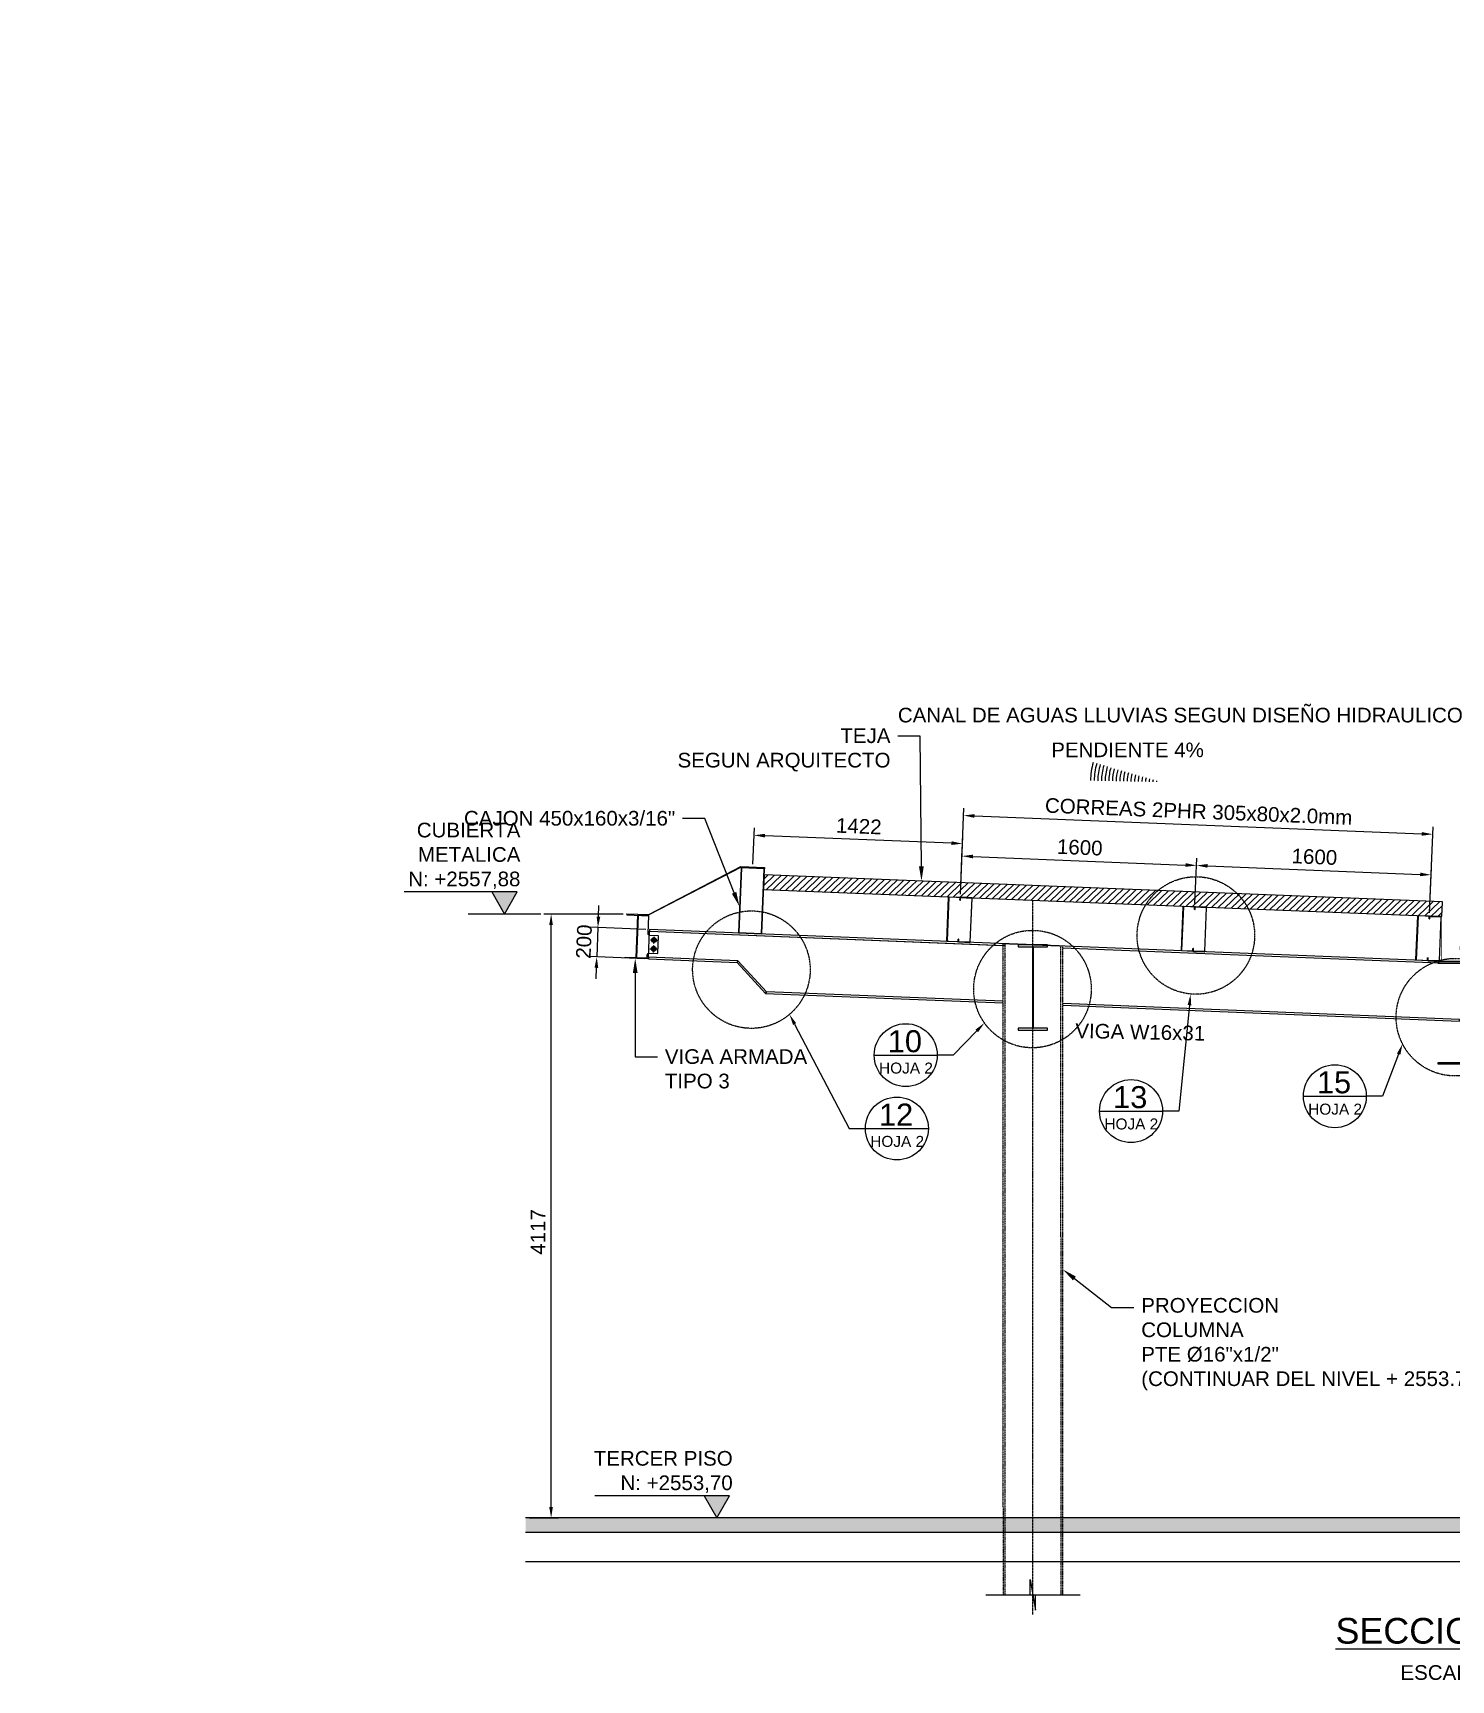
# Model space of a CAD drawing. Header units: millimetres. Extents: x -241278 to 318497, y -110515 to 29234.
# Drawn here: x -10762 to -1098, y -38600 to -27371 of the extents above; entities that cross this region are included whole.
import ezdxf
from ezdxf import colors
from ezdxf.entities.mleader import LeaderData, LeaderLine
from ezdxf.enums import TextEntityAlignment as Align
from ezdxf.math import Vec2, Vec3

# ---------------------------------------------------------------- set-up
doc = ezdxf.new("R2010")
doc.units = ezdxf.units.MM
doc.header["$LTSCALE"] = 0.1
doc.set_wipeout_variables(frame=1)
for name, pattern in [('CENTER', [2, 1.25, -0.25, 0.25, -0.25]), ('CENTERX2', [101.6, 63.5, -12.7, 12.7, -12.7]), ('HIDDENX2', [19.05, 12.7, -6.35])]:
    doc.linetypes.add(name, pattern=pattern)
for name, color, linetype in [('EE-5', 7, 'Continuous'), ('EE-CENTROS', 8, 'CENTER'), ('EE-TEXTO 1', 4, 'Continuous'), ('EE-TEXTO 2', 2, 'Continuous'), ('EE-V ARMADA TIPO 4', 223, 'Continuous'), ('SIM-2PHR 305x80x2', 4, 'Continuous'), ('SIM-ACHURADOS', 8, 'Continuous'), ('SIM-ARM 580x1-4x200x1-2', 44, 'Continuous'), ('SIM-ARM 700x3-8x300x1-2', 66, 'Continuous'), ('SIM-CANAL', 5, 'Continuous'), ('SIM-CONCRETO', 8, 'Continuous'), ('SIM-COTAS', 1, 'Continuous'), ('SIM-EJES', 8, 'CENTERX2'), ('SIM-OCULTOS', 8, 'HIDDENX2'), ('SIM-PLATINAS', 2, 'Continuous'), ('SIM-TUBO 365x160x3-16', 83, 'Continuous'), ('SIM-W16x31', 164, 'Continuous')]:
    doc.layers.add(name, color=color, linetype=linetype)
doc.styles.add('ARIAL', font='arial.ttf')
doc.styles.add('ARIAL EE', font='arial.ttf')
doc.styles.get("Standard").update_dxf_attribs({"font": 'arial.ttf'})
doc.dimstyles.new('EE 1_STANDAR', dxfattribs={"dimtxt": 2, "dimasz": 1.5, "dimexe": 1, "dimexo": 0.5, "dimgap": 0.8, "dimtad": 1, "dimdec": 0, "dimdsep": 46, "dimtxsty": 'Standard', "dimcen": 0.09, "dimclrd": 256, "dimclre": 256, "dimclrt": 2, "dimadec": 0, "dimazin": 0, "dimtfac": 1, "dimtdec": 0, "dimtix": 1, "dimtmove": 0, "dimatfit": 2, "dimfxl": 1, "dimtolj": 1, "dimlwd": -1, "dimlwe": -1, "dimarcsym": 1})

# ---------------------------------------------------------------- blocks, each defined once
blk = doc.blocks.new('*D37')
at = {"layer": 'SIM-COTAS', "transparency": 16777216}
for p, q in [((-6740, -33378), (-7281, -33378)), ((-7231, -37420), (-7231, -33453)), ((-7380, -37495), (-7181, -37495))]:
    blk.add_line(p, q, dxfattribs=at)
for points in [[(-7244, -33453), (-7219, -33453), (-7231, -33378)], [(-7244, -37420), (-7219, -37420), (-7231, -37495)]]:
    blk.add_solid(points, dxfattribs=at)
at = {"layer": 'SIM-COTAS', "color": 2, "transparency": 16777216, "insert": (-7321, -35545), "char_height": 100, "attachment_point": 5, "rotation": 90}
blk.add_mtext('\\A1;4117', dxfattribs=at)
blk = doc.blocks.new('*D38')
at = {"layer": 'SIM-COTAS', "transparency": 16777216}
for p, q in [((-4441, -33242), (-4429, -32933)), ((-4356, -32986), (-2907, -33044)), ((-2843, -33307), (-2830, -32997))]:
    blk.add_line(p, q, dxfattribs=at)
for points in [[(-4356, -32973), (-4357, -32998), (-4431, -32983)], [(-2907, -33031), (-2908, -33056), (-2832, -33047)]]:
    blk.add_solid(points, dxfattribs=at)
at = {"layer": 'SIM-COTAS', "color": 2, "transparency": 16777216, "insert": (-3628, -32924), "char_height": 100, "attachment_point": 5, "rotation": 357.7094}
blk.add_mtext('\\A1;1600', dxfattribs=at)
blk = doc.blocks.new('*D39')
at = {"layer": 'SIM-COTAS', "transparency": 16777216}
for p, q in [((-2843, -33307), (-2830, -32997)), ((-2757, -33050), (-1309, -33108)), ((-1244, -33370), (-1232, -33061))]:
    blk.add_line(p, q, dxfattribs=at)
for points in [[(-2757, -33037), (-2758, -33062), (-2832, -33047)], [(-1308, -33095), (-1309, -33120), (-1234, -33111)]]:
    blk.add_solid(points, dxfattribs=at)
at = {"layer": 'SIM-COTAS', "color": 2, "transparency": 16777216, "insert": (-2029, -32988), "char_height": 100, "attachment_point": 5, "rotation": 357.7094}
blk.add_mtext('\\A1;1600', dxfattribs=at)
blk = doc.blocks.new('*D40')
at = {"layer": 'SIM-COTAS', "transparency": 16777216}
for p, q in [((-4441, -33243), (-4418, -32656)), ((-4345, -32709), (-1298, -32831)), ((-1244, -33370), (-1221, -32784))]:
    blk.add_line(p, q, dxfattribs=at)
for points in [[(-4345, -32697), (-4346, -32722), (-4420, -32706)], [(-1297, -32819), (-1298, -32844), (-1223, -32834)]]:
    blk.add_solid(points, dxfattribs=at)
at = {"layer": 'SIM-COTAS', "color": 2, "transparency": 16777216, "insert": (-2818, -32679), "char_height": 100, "attachment_point": 5, "rotation": 357.7094}
blk.add_mtext('\\A1;CORREAS 2PHR 305x80x2.0mm', dxfattribs=at)
blk = doc.blocks.new('*D45')
at = {"layer": 'SIM-COTAS', "color": 2, "transparency": 16777216, "insert": (-3216, -34183), "char_height": 100, "attachment_point": 5, "rotation": 358.8542}
blk.add_mtext('\\A1;VIGA W16x31', dxfattribs=at)
blk = doc.blocks.new('*D47')
at = {"layer": 'SIM-COTAS', "transparency": 16777216}
for p, q in [((-6909, -33395), (-6906, -33320)), ((-6585, -33483), (-6962, -33468)), ((-6912, -33470), (-6920, -33670)), ((-6593, -33683), (-6970, -33668)), ((-6923, -33745), (-6926, -33820))]:
    blk.add_line(p, q, dxfattribs=at)
for points in [[(-6921, -33395), (-6896, -33396), (-6912, -33470)], [(-6935, -33744), (-6910, -33745), (-6920, -33670)]]:
    blk.add_solid(points, dxfattribs=at)
at = {"layer": 'SIM-COTAS', "color": 2, "transparency": 16777216, "insert": (-7007, -33566), "char_height": 100, "attachment_point": 5, "rotation": 87.7094}
blk.add_mtext('\\A1;200', dxfattribs=at)
blk = doc.blocks.new('SIM-PENDIENTE')
for radius in [9.5, 9, 8.5, 8, 7.5, 7, 6.5, 6, 5.5, 5, 4.5, 4, 3.5, 3, 2.5, 2, 1.5, 1, 0.5]:
    blk.add_arc((0, 0), radius, 165, 180)
blk = doc.blocks.new('TÍTULO')
at = {"layer": 'EE-TEXTO 1', "style": 'ARIAL EE'}
blk.add_attdef('%%UTÍTULO', text='', height=3.5, dxfattribs=at).set_placement((0, 0), align=Align.MIDDLE_CENTER)
at = {"layer": 'EE-TEXTO 2', "style": 'ARIAL EE'}
for tag, p in [('SUBTÍTULO', (0, -4.24)), ('ESCALA', (0, -5.71))]:
    blk.add_attdef(tag, text='', height=2, dxfattribs=at).set_placement(p, align=Align.MIDDLE_CENTER)
blk = doc.blocks.new('*D75')
at = {"layer": 'SIM-COTAS', "transparency": 16777216}
for p, q in [((-5856, -33037), (-5846, -32791)), ((-4503, -32895), (-5773, -32844)), ((-4441, -33242), (-4426, -32848))]:
    blk.add_line(p, q, dxfattribs=at)
for points in [[(-5773, -32831), (-5774, -32856), (-5848, -32841)], [(-4502, -32882), (-4503, -32907), (-4428, -32898)]]:
    blk.add_solid(points, dxfattribs=at)
at = {"layer": 'SIM-COTAS', "color": 2, "transparency": 16777216, "insert": (-5134, -32779), "char_height": 100, "attachment_point": 5, "rotation": 357.7094}
blk.add_mtext('\\A1;1422', dxfattribs=at)
blk = doc.blocks.new('ITEM DETALLE')
at = {"color": 7, "transparency": 16777216}
blk.add_wipeout([(0, 4.29), (-0.84, 4.2), (-1.64, 3.96), (-2.38, 3.56), (-3.03, 3.03), (-3.56, 2.38), (-3.96, 1.64), (-4.2, 0.84), (-4.29, 0), (-4.2, -0.84), (-3.96, -1.64), (-3.56, -2.38), (-3.03, -3.03), (-2.38, -3.56), (-1.64, -3.96), (-0.84, -4.2), (0, -4.29), (0.84, -4.2), (1.64, -3.96), (2.38, -3.56), (3.03, -3.03), (3.56, -2.38), (3.96, -1.64), (4.2, -0.84), (4.29, 0), (4.2, 0.84), (3.96, 1.64), (3.56, 2.38), (3.03, 3.03), (2.38, 3.56), (1.64, 3.96), (0.84, 4.2)], dxfattribs=at)
at = {"layer": 'EE-5', "color": 7, "transparency": 16777216}
blk.add_line((-4.29, 0), (4.29, 0), dxfattribs=at)
blk.add_circle((0, 0), 4.29, dxfattribs=at)
at = {"layer": 'EE-TEXTO 1', "color": 4, "transparency": 16777216, "style": 'ARIAL EE'}
blk.add_attdef('X', text='', height=3, dxfattribs=at).set_placement((-0.11, 1.9), align=Align.MIDDLE_CENTER)
at = {"layer": 'EE-TEXTO 2', "color": 2, "transparency": 16777216, "style": 'ARIAL EE'}
blk.add_attdef('###', text='', height=1.5, dxfattribs=at).set_placement((0.04, -1.76), align=Align.MIDDLE_CENTER)
blk = doc.blocks.new('*D598')
at = {"layer": 'SIM-COTAS', "color": 2, "transparency": 16777216, "insert": (19567, 3063), "char_height": 200, "attachment_point": 5, "rotation": 7.6305, "bg_fill": 3, "box_fill_scale": 1.1, "bg_fill_color": 256, "bg_fill_true_color": 13158600, "bg_fill_transparency": 0}
blk.add_mtext('\\A1;60196', dxfattribs=at)

msp = doc.modelspace()

# ---------------------------------------------------------------- hatches: boundary and pattern name
at = {"layer": 'SIM-ACHURADOS'}
h = msp.add_hatch(dxfattribs=at)
h.set_pattern_fill('ANSI31', color=256, scale=10, angle=-1.14482)
h.set_pattern_definition([(43.85518, (681.258, -27.6), (-21.997606, 22.894712), [])])
h.paths.add_polyline_path([(-5782.8, -33209.8), (-1159.8, -33395), (-1155.7, -33295.1), (-5778.7, -33109.9)])
at = {"layer": 'SIM-CONCRETO'}
h = msp.add_hatch(dxfattribs=at)
h.set_pattern_fill('AR-CONC', color=256)
h.paths.add_polyline_path([(4613.1, -37594.5), (-7405.5, -37594.5), (-7405.5, -37494.5), (4613.1, -37494.5)])
at = {"layer": 'SIM-COTAS'}
h = msp.add_hatch(color=256, dxfattribs=at)
h.dxf.hatch_style = 1
h.paths.add_polyline_path([(-7548.7, -33377.8), (-7461.7, -33227.1), (-7635.7, -33227.1)])
h = msp.add_hatch(color=256, dxfattribs=at)
h.dxf.hatch_style = 1
h.paths.add_polyline_path([(-6102, -37494.5), (-6015, -37343.8), (-6189, -37343.8)])

# ---------------------------------------------------------------- linework, layer by layer
for points in [[(-5782.8, -33209.8), (-1159.8, -33395), (-1155.7, -33295.1), (-5778.7, -33109.9)], [(-6538.2, -33568.5), (-6545.4, -33554.8), (-6537.1, -33541.6), (-6521.5, -33542.2), (-6514.3, -33556), (-6522.6, -33569.2)], [(-6540.6, -33628.5), (-6547.8, -33614.7), (-6539.5, -33601.5), (-6523.9, -33602.2), (-6516.7, -33616), (-6525, -33629.1)]]:
    msp.add_lwpolyline(points, close=True)
for centre, radius in [((-6529.9, -33555.4), 16.7), ((-6529.9, -33555.4), 13.5), ((-6529.9, -33555.4), 6.44), ((-6532.2, -33615.3), 16.7), ((-6532.2, -33615.3), 13.5), ((-6532.2, -33615.3), 6.44)]:
    msp.add_circle(centre, radius)
for centre in [(-6529.9, -33555.4), (-6532.2, -33615.3)]:
    msp.add_arc(centre, 7.94, 342.70942, 282.70942)
at = {"layer": 'EE-CENTROS'}
for p, q in [((-6554.8, -33554.4), (-6504.9, -33556.4)), ((-6530.8, -33580.4), (-6528.9, -33530.4)), ((-6557.2, -33614.3), (-6507.3, -33616.3)), ((-6533.2, -33640.3), (-6531.2, -33590.3))]:
    msp.add_line(p, q, dxfattribs=at)
at = {"layer": 'EE-V ARMADA TIPO 4'}
for points in [[(-6565, -33383.8), (-6714.9, -33377.8), (-6715.1, -33383.8), (-6565.3, -33389.8)], [(-6637.2, -33387), (-6643.2, -33386.7), (-6654.7, -33674.5), (-6648.7, -33674.7)], [(-6577, -33683.6), (-6726.9, -33677.6), (-6726.7, -33671.6), (-6576.8, -33677.6)]]:
    msp.add_lwpolyline(points, close=True, dxfattribs=at)
at = {"layer": 'SIM-2PHR 305x80x2'}
for points in [[(-4443.1, -33283.5), (-4445.1, -33283.4), (-4444.4, -33267.5, 0.4142136), (-4446.3, -33265.4), (-4518.3, -33262.4, 0.4142136), (-4520.4, -33264.3), (-4532.7, -33561.1, 0.4142136), (-4530.8, -33563.1), (-4458.8, -33566.1, 0.4142136), (-4456.7, -33564.2), (-4456.1, -33548.2), (-4454.1, -33548.3), (-4454.7, -33564.3, -0.4142136), (-4458.9, -33568.1), (-4530.8, -33565.1, -0.4142136), (-4534.7, -33561), (-4522.4, -33264.2, -0.4142136), (-4518.2, -33260.4), (-4446.3, -33263.4, -0.4142136), (-4442.4, -33267.5), (-4443.1, -33283.5)], [(-4443.1, -33283.5), (-4441.1, -33283.6), (-4440.4, -33267.6, -0.4142136), (-4438.3, -33265.7), (-4366.4, -33268.7, -0.4142136), (-4364.5, -33270.8), (-4376.8, -33567.5, -0.4142136), (-4378.9, -33569.4), (-4450.8, -33566.5, -0.4142136), (-4452.7, -33564.4), (-4452.1, -33548.4), (-4454.1, -33548.3), (-4454.7, -33564.3, 0.4142136), (-4450.9, -33568.5), (-4379, -33571.4, 0.4142136), (-4374.8, -33567.6), (-4362.5, -33270.9, 0.4142136), (-4366.3, -33266.7), (-4438.3, -33263.7, 0.4142136), (-4442.4, -33267.5), (-4443.1, -33283.5)], [(-2844.4, -33347.5), (-2846.4, -33347.4), (-2845.7, -33331.4, 0.4142136), (-2847.6, -33329.3), (-2919.6, -33326.3, 0.4142136), (-2921.6, -33328.3), (-2933.9, -33625, 0.4142136), (-2932, -33627.1), (-2860.1, -33630.1, 0.4142136), (-2858, -33628.2), (-2857.3, -33612.2), (-2855.3, -33612.3), (-2856, -33628.2, -0.4142136), (-2860.2, -33632.1), (-2932.1, -33629.1, -0.4142136), (-2935.9, -33624.9), (-2923.6, -33328.2, -0.4142136), (-2919.5, -33324.3), (-2847.5, -33327.3, -0.4142136), (-2843.7, -33331.5), (-2844.4, -33347.5)], [(-2844.4, -33347.5), (-2842.4, -33347.6), (-2841.7, -33331.6, -0.4142136), (-2839.6, -33329.7), (-2767.7, -33332.6, -0.4142136), (-2765.8, -33334.7), (-2778.1, -33631.5, -0.4142136), (-2780.2, -33633.4), (-2852.1, -33630.4, -0.4142136), (-2854, -33628.3), (-2853.4, -33612.3), (-2855.3, -33612.3), (-2856, -33628.2, 0.4142136), (-2852.2, -33632.4), (-2780.2, -33635.4, 0.4142136), (-2776.1, -33631.6), (-2763.8, -33334.8, 0.4142136), (-2767.6, -33330.6), (-2839.5, -33327.7, 0.4142136), (-2843.7, -33331.5), (-2844.4, -33347.5)], [(-1245.7, -33411.4), (-1247.7, -33411.3), (-1247, -33395.4, 0.4142136), (-1248.9, -33393.3), (-1320.9, -33390.3, 0.4142136), (-1322.9, -33392.2), (-1335.2, -33689, 0.4142136), (-1333.3, -33691), (-1261.4, -33694, 0.4142136), (-1259.3, -33692.1), (-1258.6, -33676.1), (-1256.7, -33676.2), (-1257.3, -33692.2, -0.4142136), (-1261.5, -33696), (-1333.4, -33693, -0.4142136), (-1337.2, -33688.9), (-1324.9, -33392.1, -0.4142136), (-1320.8, -33388.3), (-1248.8, -33391.3, -0.4142136), (-1245, -33395.4), (-1245.7, -33411.4)], [(-1245.7, -33411.4), (-1243.7, -33411.5), (-1243, -33395.5, -0.4142136), (-1240.9, -33393.6), (-1169, -33396.6, -0.4142136), (-1167.1, -33398.7), (-1179.4, -33695.4, -0.4142136), (-1181.5, -33697.3), (-1253.4, -33694.3, -0.4142136), (-1255.3, -33692.3), (-1254.7, -33676.3), (-1256.7, -33676.2), (-1257.3, -33692.2, 0.4142136), (-1253.5, -33696.3), (-1181.5, -33699.3, 0.4142136), (-1177.4, -33695.5), (-1165.1, -33398.8, 0.4142136), (-1168.9, -33394.6), (-1240.8, -33391.6, 0.4142136), (-1245, -33395.4), (-1245.7, -33411.4)]]:
    msp.add_lwpolyline(points, format="xyb", dxfattribs=at)
at = {"layer": 'SIM-ARM 580x1-4x200x1-2'}
for points in [[(-4047.7, -33601.3), (-3847.7, -33601.3), (-3847.7, -33588.6), (-4047.7, -33588.6)], [(-3950.7, -34155.9), (-3944.7, -34155.9), (-3944.7, -33601.3), (-3950.7, -33601.3)], [(-4047.7, -34168.6), (-3847.7, -34168.6), (-3847.7, -34155.9), (-4047.7, -34155.9)]]:
    msp.add_lwpolyline(points, close=True, dxfattribs=at)
at = {"layer": 'SIM-ARM 700x3-8x300x1-2'}
for points in [[(-1185.7, -33702.2), (-885.7, -33702.2), (-885.7, -33714.9), (-1185.7, -33714.9)], [(-1185.7, -34389.5), (-885.7, -34389.5), (-885.7, -34402.2), (-1185.7, -34402.2)]]:
    msp.add_lwpolyline(points, close=True, dxfattribs=at)
at = {"layer": 'SIM-CANAL', "const_width": 5}
msp.add_lwpolyline([(-1240.8, -33391.6), (-1164.9, -33394.8), (-1165.1, -33698.3), (-906.3, -33698.3), (-906.3, -33398), (-830.4, -33391.6)], dxfattribs=at)
at = {"layer": 'SIM-CONCRETO'}
for p, q in [((4613.1, -37494.5), (-7405.5, -37494.5)), ((4613.1, -37594.5), (-7405.5, -37594.5)), ((4613.1, -37794.5), (-7405.5, -37794.5))]:
    msp.add_line(p, q, dxfattribs=at)
at = {"layer": 'SIM-COTAS'}
msp.add_line((-7301.3, -33377.8), (-7796.1, -33377.8), dxfattribs=at)
for points in [[(-7635.7, -33227.1), (-8233.3, -33227.1)], [(-6189, -37343.8), (-6932.7, -37343.8)], [(-4269.4, -38019.8), (-3965.9, -38019.8), (-3965.9, -37915.5), (-3929.5, -38124.1), (-3929.5, -38019.8), (-3626, -38019.8)]]:
    msp.add_lwpolyline(points, dxfattribs=at)
for points in [[(-7548.7, -33377.8), (-7461.7, -33227.1), (-7635.7, -33227.1)], [(-6102, -37494.5), (-6015, -37343.8), (-6189, -37343.8)]]:
    msp.add_lwpolyline(points, close=True, dxfattribs=at)
at = {"layer": 'SIM-EJES'}
msp.add_line((-3947.7, -38154), (-3947.7, -33287.3), dxfattribs=at)
at = {"layer": 'SIM-OCULTOS'}
for points in [[(-3743.4, -33596.8), (-4152, -33580.4), (-4151.4, -38019.8), (-3743.4, -38019.8)], [(-3756.3, -33596.3), (-4139.3, -33580.9), (-4138.7, -38019.8), (-3756.1, -38019.8)]]:
    msp.add_lwpolyline(points, close=True, dxfattribs=at)
for centre in [(-2837.1, -33524), (-5866.1, -33756.9)]:
    msp.add_circle(centre, 400.5, dxfattribs=at)
at = {"layer": 'SIM-PLATINAS'}
msp.add_lwpolyline([(-6714.9, -33377.8), (-6714.8, -33375.8), (-6565.2, -33381.8), (-5938.3, -33054.7), (-5777, -33060.9), (-5777, -33065), (-5936.9, -33058.6), (-6565, -33383.8), (-6714.9, -33377.8)], dxfattribs=at)
msp.add_lwpolyline([(-6575.9, -33655.6, -0.4142136), (-6563.4, -33644.1), (-6503.5, -33646.5), (-6498.7, -33526.6), (-6558.6, -33524.2, -0.4142136), (-6570.1, -33511.7), (-6565.3, -33389.8), (-6637.2, -33387), (-6648.7, -33674.7), (-6576.8, -33677.6)], format="xyb", close=True, dxfattribs=at)
at = {"layer": 'SIM-TUBO 365x160x3-16'}
for points in [[(-5954.9, -33503.5), (-5950.2, -33503.7), (-5932.4, -33063.5), (-5937, -33063.3)], [(-5936.9, -33058.6), (-5777, -33065), (-5777.2, -33069.7), (-5937.1, -33063.3)], [(-5799.7, -33509.8), (-5795, -33510), (-5777.2, -33069.7), (-5781.9, -33069.5)], [(-5954.9, -33503.5), (-5795, -33510), (-5795.2, -33514.7), (-5955.1, -33508.2)]]:
    msp.add_lwpolyline(points, close=True, dxfattribs=at)
at = {"layer": 'SIM-W16x31'}
for points in [[(-4151.9, -33972.5), (-5764.2, -33908.1), (-5958, -33697.1), (-6567.7, -33672.8), (-6560.6, -33495.3), (-4142.3, -33592)], [(-3743.4, -33608), (-1178, -33710.6), (-1177.5, -33699.4), (-6560.2, -33484.1), (-6560.6, -33495.3), (-4152, -33592)], [(-4151.9, -33972.5), (-5764.2, -33908.1), (-5769.3, -33919.1), (-4151.9, -33983.8)], [(-3743.4, -34000.1), (-1040.4, -34108.2), (-1040.2, -34097), (-3743.4, -33988.9)]]:
    msp.add_lwpolyline(points, dxfattribs=at)
for points in [[(-5958, -33697.1), (-6567.7, -33672.8), (-6568.2, -33683.9), (-5963.1, -33708.1)], [(-5764.2, -33908.1), (-5958, -33697.1), (-5963.1, -33708.1), (-5769.3, -33919.1)]]:
    msp.add_lwpolyline(points, close=True, dxfattribs=at)

# ---------------------------------------------------------------- block references
at = {"layer": 'SIM-COTAS', "xscale": 50.00000000000001, "yscale": 50.00000000000001, "zscale": 50.00000000000001, "rotation": 358.8694355346786}
msp.add_blockref('SIM-PENDIENTE', (-3080.6, -32477.3), dxfattribs=at)
at = {"layer": 'SIM-COTAS'}
ref = msp.add_blockref('TÍTULO', (-996, -38527), dxfattribs=dict(at, xscale=50, yscale=50, zscale=50))
ref.add_attrib('ESCALA1:100', 'ESCALA 1:50', dxfattribs={"layer": 'EE-TEXTO 2', "height": 100, "style": 'ARIAL EE'}).set_placement((-1011.9, -38598.8), align=Align.CENTER)
ref.add_attrib('%%UVISTAENPLANTA', '%%USECCION A - A', dxfattribs={"layer": 'EE-TEXTO 1', "height": 175, "style": 'ARIAL EE'}).set_placement((-1023.1, -38352), align=Align.CENTER)

# ---------------------------------------------------------------- texts
at = {"layer": 'SIM-COTAS', "color": 2, "char_height": 100, "style": 'ARIAL'}
for s, insert, width, attachment_point in [('\\A1;PENDIENTE 4%', (-3822.7, -32309.5), 2518.001, 7), ('\\A1;CUBIERTA METALICA\\PN: +2557,88', (-7440.2, -33207.3), 1214.801, 9), ('\\A1;TERCER PISO\\PN: +2553,70', (-5993.5, -37323.9), 1163.76, 9)]:
    msp.add_mtext(s, dxfattribs=dict(at, insert=insert, width=width, attachment_point=attachment_point))

# ---------------------------------------------------------------- dimensions: what is measured, and where the dimension line sits
at = {"layer": 'SIM-COTAS'}
dim = msp.add_linear_dim(base=(-1222.6, -32834.3), p1=(-4442.4, -33267.5), p2=(-1245, -33395.4), angle=357.70942, text='CORREAS 2PHR 305x80x2.0mm', dimstyle='EE 1_STANDAR', dxfattribs=at)
dim.commit()
dim.dimension.update_dxf_attribs({"geometry": '*D40', "text_midpoint": (-2821.6, -32770.3), "dimtype": 160})
for base, p1, p2, picture, middle in [((-5848.1, -32840.9), (-4442.4, -33267.4), (-5857, -33061.8), '*D75', (-5134.3, -32779.1)), ((-2832.3, -33046.5), (-4442.4, -33267.4), (-2843.7, -33331.5), '*D38', (-3628, -32923.5)), ((-1233.6, -33110.5), (-2843.7, -33331.5), (-1245, -33395.4), '*D39', (-2029.3, -32987.6))]:
    dim = msp.add_linear_dim(base=base, p1=p1, p2=p2, angle=357.70942, dimstyle='EE 1_STANDAR', dxfattribs=at)
    dim.commit()
    dim.dimension.update_dxf_attribs({"geometry": picture, "text_midpoint": middle})
for base, p1, p2, angle, picture, middle, dimtype in [((-6919.7, -33669.9), (-6560.2, -33484.1), (-6568.2, -33683.9), 267.70942, '*D47', (-6915.7, -33570), 161), ((-7231.1, -33377.8), (-7405.5, -37494.5), (-6714.9, -33377.8), 90, '*D37', (-7231.1, -35544.5), 160)]:
    dim = msp.add_linear_dim(base=base, p1=p1, p2=p2, angle=angle, dimstyle='EE 1_STANDAR', dxfattribs=at)
    dim.commit()
    dim.dimension.update_dxf_attribs({"geometry": picture, "text_midpoint": middle, "dimtype": dimtype})
dim = msp.add_linear_dim(base=(-6583.8, -34207.4), p1=(-1185.7, -33702.2), p2=(-6571.5, -33594.5), angle=178.85424, text='VIGA W16x31', dimstyle='EE 1_STANDAR', override={"dimse1": 1, "dimse2": 1, "dimsd1": 1, "dimsd2": 1}, dxfattribs=at)
dim.commit()
dim.dimension.update_dxf_attribs({"geometry": '*D45', "text_midpoint": (-3217.6, -34274.8), "dimtype": 161})

# ---------------------------------------------------------------- leaders
at = {"layer": 'SIM-COTAS', "linetype": 'Continuous'}
ml = msp.add_multileader_mtext('Standard', dxfattribs=at)
ml.set_content('\\A1;{\\C2;TEJA\\PSEGUN ARQUITECTO}', color=256)
ml.set_leader_properties()
ml.build(insert=Vec2(0, 0))
ml.multileader.update_dxf_attribs({"dogleg_length": 0.0025, "arrow_head_size": 100, "scale": 50})
ctx = ml.context
ctx.base_point, ctx.scale, ctx.char_height, ctx.arrow_head_size, ctx.landing_gap_size, ctx.plane_origin, ctx.plane_x_axis, ctx.plane_y_axis = Vec3(-16865.2, -32000.4), 50, 100, 100, 50, Vec3(-35220.7, -34388.4), Vec3(0.9997984, 0.0200776), Vec3(-0.0200776, 0.9997984)
notes = []
notes.append((ctx, [(0, (1, 1, 0), (-17017, -32003.4), (0.9997984, 0.0200776), 151.8, [(0, [(-17568.2, -33086.7)], 0, [])])]))
ctx.mtext.insert, ctx.mtext.text_direction, ctx.mtext.rotation, ctx.mtext.width, ctx.mtext.defined_height, ctx.mtext.flow_direction = Vec3(-16816.3, -31945.5), Vec3(0.9997984, 0.0200776), 0.0200789, 1310.826, 411.1, 5
ml = msp.add_multileader_mtext('Standard', dxfattribs=at)
ml.set_content('\\A1;{\\C2;TEJA\\PSEGUN ARQUITECTO}', color=256)
ml.set_leader_properties()
ml.build(insert=Vec2(0, 0))
ml.multileader.update_dxf_attribs({"dogleg_length": 0.0025, "arrow_head_size": 100, "scale": 50})
ctx = ml.context
ctx.base_point, ctx.scale, ctx.char_height, ctx.arrow_head_size, ctx.landing_gap_size, ctx.plane_origin = Vec3(11372.5, -31673), 50, 100, 100, 50, Vec3(30775.3, -33692)
ctx.text_align_type = 2
notes.append((ctx, [(0, (1, 1, 0), (12533.9, -31673), (-1, 0), 151.8, [(0, [(12533.9, -32733.5)], 0, [])])]))
ctx.mtext.insert, ctx.mtext.rotation, ctx.mtext.width, ctx.mtext.defined_height, ctx.mtext.alignment, ctx.mtext.flow_direction = Vec3(12332.1, -31619.1), 6.2831853, 1310.826, 411.1, 3, 5
ml = msp.add_multileader_mtext('Standard', dxfattribs=at)
ml.set_content('\\A1;{\\C2;CANAL DE AGUAS LLUVIAS SEGUN DISEÑO HIDRAULICO}', color=256)
ml.set_leader_properties()
ml.build(insert=Vec2(0, 0))
ml.multileader.update_dxf_attribs({"dogleg_length": 0.0025, "arrow_head_size": 100, "scale": 50})
ctx = ml.context
ctx.base_point, ctx.scale, ctx.char_height, ctx.arrow_head_size, ctx.landing_gap_size, ctx.plane_origin = Vec3(-2486.9, -32022.4), 50, 100, 100, 50, Vec3(16841.5, -34649.4)
ctx.text_align_type = 2
notes.append((ctx, [(0, (1, 1, 0), (-816.1, -32022.4), (-1, 0), 151.8, [(0, [(-1035.7, -33698.3)], 0, [])])]))
ctx.mtext.insert, ctx.mtext.rotation, ctx.mtext.width, ctx.mtext.defined_height, ctx.mtext.alignment, ctx.mtext.flow_direction = Vec3(-1017.9, -31971.6), 6.2831853, 1471.795, 542.5, 3, 5
ml = msp.add_multileader_mtext('Standard', dxfattribs=at)
ml.set_content('\\A1;{\\C2;PROYECCION\\PCANAL DE AGUAS LLUVIAS SEGUN DISEÑO HIDRAULICO}', color=256)
ml.set_leader_properties()
ml.build(insert=Vec2(0, 0))
ml.multileader.update_dxf_attribs({"dogleg_length": 0.0025, "arrow_head_size": 100, "scale": 50})
ctx = ml.context
ctx.base_point, ctx.scale, ctx.char_height, ctx.arrow_head_size, ctx.landing_gap_size, ctx.plane_origin = Vec3(25254.2, -32022.4), 50, 100, 100, 50, Vec3(44582.6, -34649.4)
ctx.text_align_type = 2
notes.append((ctx, [(0, (1, 1, 0), (26925, -32022.4), (-1, 0), 151.8, [(0, [(26705.4, -33698.3)], 0, [])])]))
ctx.mtext.insert, ctx.mtext.rotation, ctx.mtext.width, ctx.mtext.defined_height, ctx.mtext.alignment, ctx.mtext.flow_direction = Vec3(26723.2, -31971.6), 6.2831853, 1471.795, 542.5, 3, 5
ml = msp.add_multileader_mtext('Standard', dxfattribs=at)
ml.set_content('\\A1;{\\C2;TEJA\\PSEGUN ARQUITECTO}', color=256)
ml.set_leader_properties()
ml.build(insert=Vec2(0, 0))
ml.multileader.update_dxf_attribs({"dogleg_length": 0.0025, "arrow_head_size": 100, "scale": 50})
ctx = ml.context
ctx.base_point, ctx.scale, ctx.char_height, ctx.arrow_head_size, ctx.landing_gap_size, ctx.plane_origin = Vec3(-5877.7, -32166), 50, 100, 100, 50, Vec3(13531.5, -34185)
ctx.text_align_type = 2
notes.append((ctx, [(0, (1, 1, 0), (-4716.4, -32166), (-1, 0), 151.8, [(0, [(-4706.9, -33152.8)], 0, [])])]))
ctx.mtext.insert, ctx.mtext.rotation, ctx.mtext.width, ctx.mtext.defined_height, ctx.mtext.alignment, ctx.mtext.flow_direction = Vec3(-4918.2, -32112.1), 6.2831853, 1310.826, 411.1, 3, 5
ml = msp.add_multileader_mtext('Standard', dxfattribs=at)
ml.set_content('\\A1;{\\C2;CAJON 450x160x3/16"}', color=256)
ml.set_leader_properties()
ml.build(insert=Vec2(0, 0))
ml.multileader.update_dxf_attribs({"dogleg_length": 0.0025, "arrow_head_size": 100, "scale": 50})
ctx = ml.context
ctx.base_point, ctx.scale, ctx.char_height, ctx.arrow_head_size, ctx.landing_gap_size, ctx.plane_origin = Vec3(9822.9, -32205.1), 50, 100, 100, 50, Vec3(29092.3, -33854.6)
ctx.text_align_type = 2
notes.append((ctx, [(0, (1, 1, 0), (10993.8, -32205.1), (-1, 0), 151.8, [(0, [(11215.1, -32903.5)], 0, [])])]))
ctx.mtext.insert, ctx.mtext.rotation, ctx.mtext.width, ctx.mtext.defined_height, ctx.mtext.alignment, ctx.mtext.flow_direction = Vec3(10792, -32154.2), 6.2831853, 1310.826, 411.1, 3, 5
ml = msp.add_multileader_mtext('Standard', dxfattribs=at)
ml.set_content('\\A1;{\\C2;CAJON 450x160x3/16"}', color=256)
ml.set_leader_properties()
ml.build(insert=Vec2(0, 0))
ml.multileader.update_dxf_attribs({"dogleg_length": 0.0025, "arrow_head_size": 100, "scale": 50})
ctx = ml.context
ctx.base_point, ctx.scale, ctx.char_height, ctx.arrow_head_size, ctx.landing_gap_size, ctx.plane_origin = Vec3(-13864.2, -32487.3), 50, 100, 100, 50, Vec3(-32039.9, -34226.8)
notes.append((ctx, [(0, (1, 1, 0), (-14016, -32487.3), (1, 0), 151.8, [(0, [(-14251.9, -32993)], 0, [])])]))
ctx.mtext.insert, ctx.mtext.width, ctx.mtext.defined_height, ctx.mtext.flow_direction = Vec3(-13814.2, -32436.4), 1310.826, 411.1, 5
ml = msp.add_multileader_mtext('Standard', dxfattribs=at)
ml.set_content('\\A1;{\\C2;CAJON 450x160x3/16"}', color=256)
ml.set_leader_properties()
ml.build(insert=Vec2(0, 0))
ml.multileader.update_dxf_attribs({"dogleg_length": 0.0025, "arrow_head_size": 100, "scale": 50})
ctx = ml.context
ctx.base_point, ctx.scale, ctx.char_height, ctx.arrow_head_size, ctx.landing_gap_size, ctx.plane_origin = Vec3(-7354.5, -32725.7), 50, 100, 100, 50, Vec3(11914.8, -34375.2)
ctx.text_align_type = 2
notes.append((ctx, [(0, (1, 1, 0), (-6183.6, -32725.7), (-1, 0), 151.8, [(0, [(-5947.7, -33325.9)], 0, [])])]))
ctx.mtext.insert, ctx.mtext.rotation, ctx.mtext.width, ctx.mtext.defined_height, ctx.mtext.alignment, ctx.mtext.flow_direction = Vec3(-6385.5, -32674.8), 6.2831853, 1310.826, 411.1, 3, 5
ml = msp.add_multileader_mtext('Standard', dxfattribs=at)
ml.set_content('\\A1;{\\C2;REMATE\\PSEGUN ARQUITECTO}', color=256)
ml.set_leader_properties()
ml.build(insert=Vec2(0, 0))
ml.multileader.update_dxf_attribs({"dogleg_length": 0.0025, "arrow_head_size": 100, "scale": 50})
ctx = ml.context
ctx.base_point, ctx.scale, ctx.char_height, ctx.arrow_head_size, ctx.landing_gap_size, ctx.plane_origin = Vec3(-13669.3, -32938.6), 50, 100, 100, 50, Vec3(-31867.4, -34904.3)
notes.append((ctx, [(0, (1, 1, 0), (-13821.2, -32938.6), (1, 0), 151.8, [(0, [(-13929.2, -33159.2)], 0, [])])]))
ctx.mtext.insert, ctx.mtext.width, ctx.mtext.defined_height, ctx.mtext.flow_direction = Vec3(-13619.3, -32884.8), 1469.346, 411.1, 5
ml = msp.add_multileader_mtext('Standard', dxfattribs=at)
ml.set_content('\\A1;{\\C2;VIGA ARMADA\\PTIPO 3}', color=256)
ml.set_leader_properties()
ml.build(insert=Vec2(0, 0))
ml.multileader.update_dxf_attribs({"dogleg_length": 0.0025, "arrow_head_size": 100, "scale": 50})
ctx = ml.context
ctx.base_point, ctx.scale, ctx.char_height, ctx.arrow_head_size, ctx.landing_gap_size, ctx.plane_origin = Vec3(35870.6, -34123.4), 50, 100, 100, 50, Vec3(19228.8, -35123.2)
ctx.text_align_type = 2
notes.append((ctx, [(1, (1, 1, 0), (37092.3, -34123.4), (-1, 0), 151.8, [(0, [(37092.3, -33490.2)], 0, [])])]))
ctx.mtext.insert, ctx.mtext.width, ctx.mtext.defined_height, ctx.mtext.alignment, ctx.mtext.flow_direction = Vec3(36890.5, -34072.5), 1315.78, 411.1, 3, 5
ml = msp.add_multileader_mtext('Standard', dxfattribs=at)
ml.set_content('\\A1;{\\C2;VIGA ARMADA\\PTIPO 3}', color=256)
ml.set_leader_properties()
ml.build(insert=Vec2(0, 0))
ml.multileader.update_dxf_attribs({"dogleg_length": 0.0025, "arrow_head_size": 100, "scale": 50})
ctx = ml.context
ctx.base_point, ctx.scale, ctx.char_height, ctx.arrow_head_size, ctx.landing_gap_size, ctx.plane_origin = Vec3(-13926.3, -33974.5), 50, 100, 100, 50, Vec3(-31941.6, -35178.8)
notes.append((ctx, [(0, (1, 1, 0), (-14078.1, -33974.5), (1, 0), 151.8, [(0, [(-13795.8, -33540)], 0, [])])]))
ctx.mtext.insert, ctx.mtext.width, ctx.mtext.defined_height, ctx.mtext.flow_direction = Vec3(-13876.3, -33923.6), 603.006, 411.1, 5
ml = msp.add_multileader_mtext('Standard', dxfattribs=at)
ml.set_content('\\A1;{\\C2;VIGA ARMADA\\PTIPO 2}', color=256)
ml.set_leader_properties()
ml.build(insert=Vec2(0, 0))
ml.multileader.update_dxf_attribs({"dogleg_length": 0.0025, "arrow_head_size": 100, "scale": 50})
ctx = ml.context
ctx.base_point, ctx.scale, ctx.char_height, ctx.arrow_head_size, ctx.landing_gap_size, ctx.plane_origin = Vec3(12216.9, -34695.6), 50, 100, 100, 50, Vec3(-2070, -35386.7)
ctx.text_align_type = 2
notes.append((ctx, [(1, (1, 1, 0), (13438.7, -34695.6), (-1, 0), 151.8, [(0, [(14598.5, -33665.1)], 0, [])])]))
ctx.mtext.insert, ctx.mtext.width, ctx.mtext.defined_height, ctx.mtext.alignment, ctx.mtext.flow_direction = Vec3(13236.8, -34644.7), 1315.78, 411.1, 3, 5
ml = msp.add_multileader_mtext('Standard', dxfattribs=at)
ml.set_content('\\A1;{\\C2;VIGA ARMADA\\PTIPO 3}', color=256)
ml.set_leader_properties()
ml.build(insert=Vec2(0, 0))
ml.multileader.update_dxf_attribs({"dogleg_length": 0.0025, "arrow_head_size": 100, "scale": 50})
ctx = ml.context
ctx.base_point, ctx.scale, ctx.char_height, ctx.arrow_head_size, ctx.landing_gap_size, ctx.plane_origin = Vec3(-6506.1, -34350.5), 50, 100, 100, 50, Vec3(11205.6, -35313.4)
notes.append((ctx, [(1, (1, 1, 0), (-6657.9, -34350.5), (1, 0), 151.8, [(0, [(-6657.9, -33680.4)], 0, [])])]))
ctx.mtext.insert, ctx.mtext.rotation, ctx.mtext.width, ctx.mtext.defined_height, ctx.mtext.flow_direction = Vec3(-6456.1, -34299.6), 6.2831853, 1315.78, 411.1, 5
at = {"layer": 'SIM-COTAS'}
ml = msp.add_multileader_block('Standard', dxfattribs=at)
ml.set_content('ITEM DETALLE', color=256, scale=50)
ml.set_attribute('X', '13', width=0)
ml.set_attribute('###', 'HOJA 2', width=0)
ml.set_leader_properties(color=256)
ml.build(insert=Vec2(0, 0))
ml.multileader.update_dxf_attribs({"arrow_head_size": 75, "scale": 50})
ctx = ml.context
ctx.base_point, ctx.scale, ctx.char_height, ctx.arrow_head_size, ctx.landing_gap_size, ctx.plane_origin = Vec3(-3493.2, -34721.2, 0.3), 50, 200, 75, 100, Vec3(-5458, -33004.1, 0.3)
notes.append((ctx, [(1, (1, 1, 0), (-2954.2, -34721.2, 0.3), (-1, 0), 110.4, [(0, [(-2873.3, -33924.5, 0.3)], 0, [])])]))
ctx.block.insert = Vec3(-3278.9, -34721.2, 0.3)
at = {"layer": 'SIM-COTAS', "linetype": 'Continuous'}
ml = msp.add_multileader_mtext('Standard', dxfattribs=at)
ml.set_content('\\A1;{\\C2;VIGA ARMADA\\PTIPO 1}', color=256)
ml.set_leader_properties()
ml.build(insert=Vec2(0, 0))
ml.multileader.update_dxf_attribs({"dogleg_length": 0.0025, "arrow_head_size": 100, "scale": 50})
ctx = ml.context
ctx.base_point, ctx.scale, ctx.char_height, ctx.arrow_head_size, ctx.landing_gap_size, ctx.plane_origin = Vec3(34211.9, -34465.4), 50, 100, 100, 50, Vec3(19019.2, -35260.2)
ctx.text_align_type = 2
notes.append((ctx, [(1, (1, 1, 0), (35433.7, -34465.4), (-1, 0), 151.8, [(0, [(35692.5, -34031.8)], 0, [])])]))
ctx.mtext.insert, ctx.mtext.width, ctx.mtext.defined_height, ctx.mtext.alignment, ctx.mtext.flow_direction = Vec3(35231.9, -34414.6), 1315.78, 411.1, 3, 5
at = {"layer": 'SIM-COTAS'}
ml = msp.add_multileader_block('Standard', dxfattribs=at)
ml.set_content('ITEM DETALLE', color=256, scale=50)
ml.set_attribute('X', '12', width=0)
ml.set_attribute('###', 'HOJA 2', width=0)
ml.set_leader_properties(color=256)
ml.build(insert=Vec2(0, 0))
ml.multileader.update_dxf_attribs({"arrow_head_size": 75, "scale": 50})
ctx = ml.context
ctx.base_point, ctx.scale, ctx.char_height, ctx.arrow_head_size, ctx.landing_gap_size, ctx.plane_origin = Vec3(-5088.9, -34840, 0.3), 50, 200, 75, 100, Vec3(-8493, -33333.4, 0.3)
notes.append((ctx, [(0, (1, 1, 0), (-5199.3, -34840, 0.3), (1, 0), 110.4, [(0, [(-5606.6, -34061.9, 0.3)], 0, [])])]))
ctx.block.insert = Vec3(-4874.6, -34840, 0.3)
ml = msp.add_multileader_block('Standard', dxfattribs=at)
ml.set_content('ITEM DETALLE', color=256, scale=50)
ml.set_attribute('X', '10', width=0)
ml.set_attribute('###', 'HOJA 2', width=0)
ml.set_leader_properties(color=256)
ml.build(insert=Vec2(0, 0))
ml.multileader.update_dxf_attribs({"arrow_head_size": 75, "scale": 50})
ctx = ml.context
ctx.base_point, ctx.scale, ctx.char_height, ctx.arrow_head_size, ctx.landing_gap_size, ctx.plane_origin = Vec3(-5028.9, -34340, 0.3), 50, 200, 75, 100, Vec3(-6571.6, -33417, 0.3)
notes.append((ctx, [(1, (1, 1, 0), (-4490, -34340, 0.3), (-1, 0), 110.4, [(0, [(-4278, -34120.3, 0.3)], 0, [])])]))
ctx.block.insert = Vec3(-4814.6, -34340, 0.3)
at = {"layer": 'SIM-COTAS', "linetype": 'Continuous'}
ml = msp.add_multileader_mtext('Standard', dxfattribs=at)
ml.set_content('\\A1;{\\C2;VIGA ARMADA\\PTIPO 1}', color=256)
ml.set_leader_properties()
ml.build(insert=Vec2(0, 0))
ml.multileader.update_dxf_attribs({"dogleg_length": 0.0025, "arrow_head_size": 100, "scale": 50})
ctx = ml.context
ctx.base_point, ctx.scale, ctx.char_height, ctx.arrow_head_size, ctx.landing_gap_size, ctx.plane_origin = Vec3(-22352.9, -34541.4), 50, 100, 100, 50, Vec3(-39510.3, -35510.7)
notes.append((ctx, [(0, (1, 1, 0), (-22504.8, -34541.4), (1, 0), 151.8, [(0, [(-22837, -34282.2)], 0, [])])]))
ctx.mtext.insert, ctx.mtext.width, ctx.mtext.defined_height, ctx.mtext.flow_direction = Vec3(-22302.9, -34490.6), 1315.78, 411.1, 5
at = {"layer": 'SIM-COTAS'}
ml = msp.add_multileader_block('Standard', dxfattribs=at)
ml.set_content('ITEM DETALLE', color=256, scale=50)
ml.set_attribute('X', '15', width=0)
ml.set_attribute('###', 'HOJA 2', width=0)
ml.set_leader_properties(color=256)
ml.build(insert=Vec2(0, 0))
ml.multileader.update_dxf_attribs({"arrow_head_size": 75, "scale": 50})
ctx = ml.context
ctx.base_point, ctx.scale, ctx.char_height, ctx.arrow_head_size, ctx.landing_gap_size, ctx.plane_origin = Vec3(-2104.3, -34620), 50, 200, 75, 100, Vec3(-4189.1, -33012.9)
notes.append((ctx, [(1, (1, 1, 0), (-1565.4, -34620), (-1, 0), 110.4, [(0, [(-1428.4, -34263.2)], 0, [])])]))
ctx.block.insert = Vec3(-1890, -34620)
at = {"layer": 'SIM-COTAS', "linetype": 'Continuous'}
ml = msp.add_multileader_mtext('Standard', dxfattribs=at)
ml.set_content('\\A1;{\\C2;COLUMNA METALICA}', color=256)
ml.set_leader_properties()
ml.build(insert=Vec2(0, 0))
ml.multileader.update_dxf_attribs({"dogleg_length": 0.0025, "arrow_head_size": 100, "scale": 50})
ctx = ml.context
ctx.base_point, ctx.scale, ctx.char_height, ctx.arrow_head_size, ctx.landing_gap_size, ctx.plane_origin = Vec3(-26304.2, -36032), 50, 100, 100, 50, Vec3(-43461.6, -37001.3)
notes.append((ctx, [(0, (1, 1, 0), (-26456, -36032), (1, 0), 151.8, [(0, [(-26788.3, -35772.9)], 0, [])])]))
ctx.mtext.insert, ctx.mtext.width, ctx.mtext.defined_height, ctx.mtext.flow_direction = Vec3(-26254.2, -35981.2), 758.693, 411.1, 5
ml = msp.add_multileader_mtext('Standard', dxfattribs=at)
ml.set_content('\\A1;{\\C2;COLUMNA METALICA}', color=256)
ml.set_leader_properties()
ml.build(insert=Vec2(0, 0))
ml.multileader.update_dxf_attribs({"dogleg_length": 0.0025, "arrow_head_size": 100, "scale": 50})
ctx = ml.context
ctx.base_point, ctx.scale, ctx.char_height, ctx.arrow_head_size, ctx.landing_gap_size, ctx.plane_origin = Vec3(-15103.2, -36032), 50, 100, 100, 50, Vec3(-32260.6, -37001.3)
notes.append((ctx, [(0, (1, 1, 0), (-15255, -36032), (1, 0), 151.8, [(0, [(-15587.3, -35772.9)], 0, [])])]))
ctx.mtext.insert, ctx.mtext.width, ctx.mtext.defined_height, ctx.mtext.flow_direction = Vec3(-15053.2, -35981.2), 758.693, 411.1, 5
ml = msp.add_multileader_mtext('Standard', dxfattribs=at)
ml.set_content('\\A1;{\\C2;PROYECCION\\PCOLUMNA\\PPTE Ø16"x1/2" \\P(CONTINUAR DEL NIVEL + 2553.70 HASTA EL NIVEL DE CUBIERTA)}', color=256)
ml.set_leader_properties()
ml.build(insert=Vec2(0, 0))
ml.multileader.update_dxf_attribs({"dogleg_length": 0.0025, "arrow_head_size": 100, "scale": 50})
ctx = ml.context
ctx.base_point, ctx.scale, ctx.char_height, ctx.arrow_head_size, ctx.landing_gap_size, ctx.plane_origin = Vec3(-3259.3, -36060.2), 50, 100, 100, 50, Vec3(-20416.7, -37029.5)
notes.append((ctx, [(0, (1, 1, 0), (-3411.1, -36060.2), (1, 0), 151.8, [(0, [(-3743.4, -35801.1)], 0, [])])]))
ctx.mtext.insert, ctx.mtext.width, ctx.mtext.defined_height, ctx.mtext.flow_direction = Vec3(-3209.3, -35995.5), 1315.78, 411.1, 5
for ctx, leaders in notes:
    for number, flags, end, landing, length, lines in leaders:
        leader = LeaderData()
        leader.index, (leader.has_last_leader_line, leader.has_dogleg_vector, leader.attachment_direction) = number, flags
        leader.last_leader_point, leader.dogleg_vector, leader.dogleg_length = Vec3(end), Vec3(landing), length
        for number, points, colour, breaks in lines:
            line = LeaderLine()
            line.index, line.vertices, line.color, line.breaks = number, Vec3.list(points), colors.encode_raw_color(colour), breaks
            leader.lines.append(line)
        ctx.leaders.append(leader)

# ---------------------------------------------------------------- next in the draw order: dimensions: what is measured, and where the dimension line sits
at = {"layer": 'SIM-COTAS'}
dim = msp.add_linear_dim(base=(-10240.5, -1114), p1=(51444.3, -8212.1, 0), p2=(-5861.1, -33802.6), angle=7.63055, dimstyle='EE 1_STANDAR', override={"dimse1": 1, "dimse2": 1, "dimsd1": 1, "dimsd2": 1, "dimfxl": 0.0015, "dimtfill": 1}, dxfattribs=at)
dim.commit()
dim.dimension.update_dxf_attribs({"geometry": '*D598', "text_midpoint": (19566.9, 3063)})

# ---------------------------------------------------------------- next in the draw order: linework, layer by layer
at = {"layer": 'SIM-OCULTOS'}
for centre in [(-3950.7, -33889.5), (-1071.7, -34081.1)]:
    msp.add_circle(centre, 400.5, dxfattribs=at)

doc.saveas('drawing.dxf')
